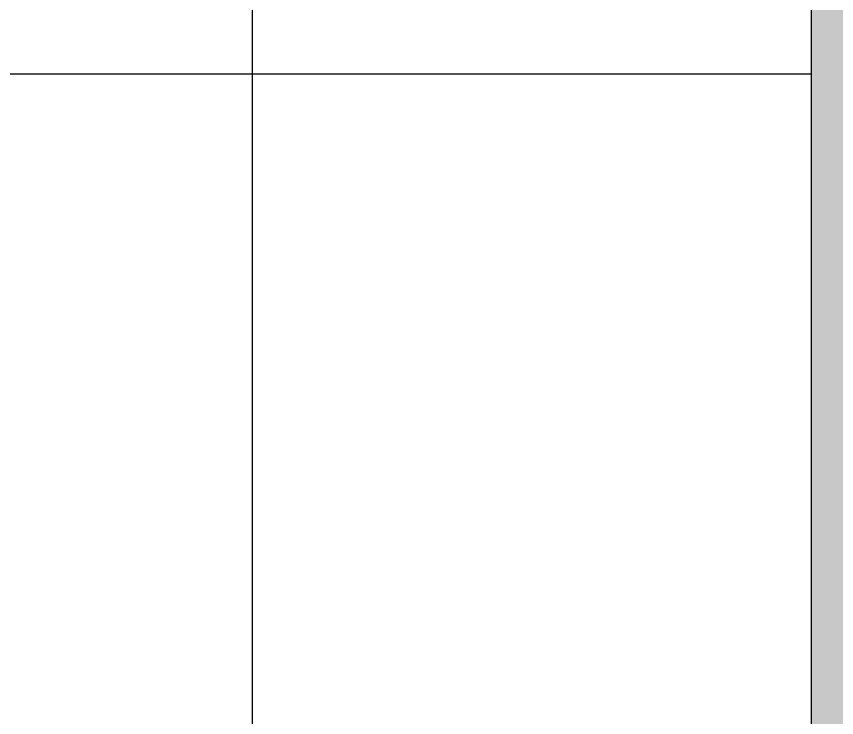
# Model space of a CAD drawing. Header units: millimetres. Extents: x -92759 to 184353, y -15225 to 86714.
# Drawn here: x -41953 to -41365, y 38344 to 38846 of the extents above; entities that cross this region are included whole.
import ezdxf

# ---------------------------------------------------------------- set-up
doc = ezdxf.new("R2010")
doc.units = ezdxf.units.MM
doc.layers.add('A-PATT-CONC', color=8, linetype='Continuous')
doc.layers.add('HF', color=7, linetype='Continuous')
doc.layers.add('HFI 9MM FPB', color=94, linetype='Continuous', lineweight=5)

# ---------------------------------------------------------------- blocks, each defined once
blk = doc.blocks.new('RCP_B8L1')
at = {"layer": 'A-PATT-CONC'}
h = blk.add_hatch(dxfattribs=at)
h.set_pattern_fill('ANSI37', color=256, scale=189, angle=45)
h.set_pattern_definition([(90, (-2178.97, 497861.7), (-600.075, 0), []), (180, (-2178.97, 497861.7), (-6e-14, -600.075), [])])
h.paths.add_polyline_path([(13420.95033, 497861.70958), (13420.95033, 457661.70958), (12820.95033, 457661.70958), (12820.95033, 497861.70958), (-2178.96619, 497861.70958), (-2178.96619, 499661.70958), (13420.95033, 499661.70958)])
at = {"layer": 'HFI 9MM FPB'}
h = blk.add_hatch(dxfattribs=at)
h.set_pattern_fill('ANSI33', color=256, scale=50)
h.paths.add_polyline_path([(3420.95034, 503711.71507), (3420.95034, 499961.70958), (14170.95033, 499961.70958), (14170.95033, 498786.70958), (14170.95033, 496961.70958), (14620.95033, 496961.70958), (14620.95033, 495861.70958), (14170.95033, 495861.70958), (14170.95033, 487961.70958), (14770.95033, 487961.70958), (14770.95033, 488411.70958), (17420.95033, 488411.70958), (17420.95033, 489484.4), (17420.95033, 489561.70958), (19070.95033, 489561.70958), (19070.95033, 488561.70958), (18870.95033, 488561.70958), (18870.95033, 487961.70958), (19070.95033, 487961.70958), (19070.95033, 485386.70958), (15770.95033, 485386.70958), (15770.95033, 486036.70958), (14170.95033, 486036.70958), (14170.95033, 474361.70958), (16695.95033, 474361.70958), (16695.95033, 472561.70958), (14827.95033, 472561.70958), (14827.95033, 472661.70958), (14170.95033, 472661.70958), (14170.95033, 456911.7134), (11460.95032, 456911.7134), (11460.95032, 457661.70958), (7770.95034, 457661.70958), (7770.95034, 457211.70958), (3170.94439, 457211.70958), (3170.94439, 464761.70958), (-2529.04966, 464761.70958), (-2529.04966, 475336.70958), (5770.95034, 475336.70958), (5770.95034, 465361.70958), (12071.95033, 465361.70958), (12071.95033, 486011.70958), (3321.95033, 486011.70958), (3321.95033, 497561.70958), (-2879.04966, 497561.70958), (-2879.04966, 499961.70958), (1920.95034, 499961.70958), (1920.95034, 503711.71507), (2120.95034, 503711.71507)])
h.paths.add_polyline_path([(13420.95033, 497861.70958), (13420.95033, 457661.70958), (12820.95033, 457661.70958), (12820.95033, 497861.70958), (-2178.96619, 497861.70958), (-2178.96619, 499661.70958), (13420.95033, 499661.70958)], flags=16)
h.paths.add_polyline_path([(12070.95033, 496961.70958), (3671.95033, 496961.70959), (3671.95033, 486161.70959), (12070.95033, 486161.70958)], flags=16)
h.paths.add_polyline_path([(15120.95033, 488099.20958), (15120.95033, 486299.20958), (16320.95033, 486299.20958), (16320.95033, 485699.20958), (18720.95033, 485699.20958), (18720.95033, 488099.20958)], flags=16)
h.paths.add_polyline_path([(8070.95034, 463261.70958), (11870.95034, 463261.70958), (11870.95034, 459461.70958), (8070.95034, 459461.70958)], flags=0)
h.paths.add_polyline_path([(7920.95034, 463411.70958), (12020.95034, 463411.70958), (12020.95034, 459311.70958), (7920.95034, 459311.70958)], flags=16)
h.paths.add_polyline_path([(-1979.04966, 474849.20967), (5220.95034, 474849.20967), (5220.95034, 465249.22398), (-1979.04966, 465249.22398)], flags=16)
h.paths.add_polyline_path([(-2529.04966, 467793.20229), (-2529.04966, 464761.70958), (3170.94439, 464761.70958), (3170.94439, 457211.70958), (7770.95034, 457211.70958), (7770.95034, 457661.70958), (11460.95032, 457661.70958), (11460.95032, 456911.7134), (14170.95033, 456911.7134), (14170.95033, 472661.70958), (14020.95033, 472661.70958), (14020.95033, 457061.70958), (11610.95032, 457061.70958), (11610.95032, 457811.70958), (7620.95034, 457811.70958), (7620.95034, 457361.70958), (3320.94439, 457361.70958), (3320.94439, 464911.70958), (-2379.04966, 464911.70958), (-2379.04966, 467793.20229), (-2379.04966, 475186.70967), (5620.95034, 475186.70967), (5620.95034, 465211.72398), (12220.95033, 465211.72398), (12220.95033, 486011.70958), (12070.95033, 486011.70958), (12070.95033, 465361.72398), (5770.95034, 465361.72398), (5770.95034, 475336.70967), (-2529.04966, 475336.70967)], flags=16)
at = {"layer": 'HF'}
blk.add_lwpolyline([(13420.95033, 497861.70958), (13420.95033, 457661.70958), (12820.95033, 457661.70958), (12820.95033, 497861.70958), (-2178.96619, 497861.70958), (-2178.96619, 499661.70958), (13420.95033, 499661.70958)], close=True, dxfattribs=at)

msp = doc.modelspace()

# ---------------------------------------------------------------- block references
at = {"layer": 'A-PATT-CONC', "color": 152, "true_color": 0x2776bb}
msp.add_blockref('RCP_B8L1', (-54803.97, -426920.47), dxfattribs=at)

doc.saveas('drawing.dxf')
